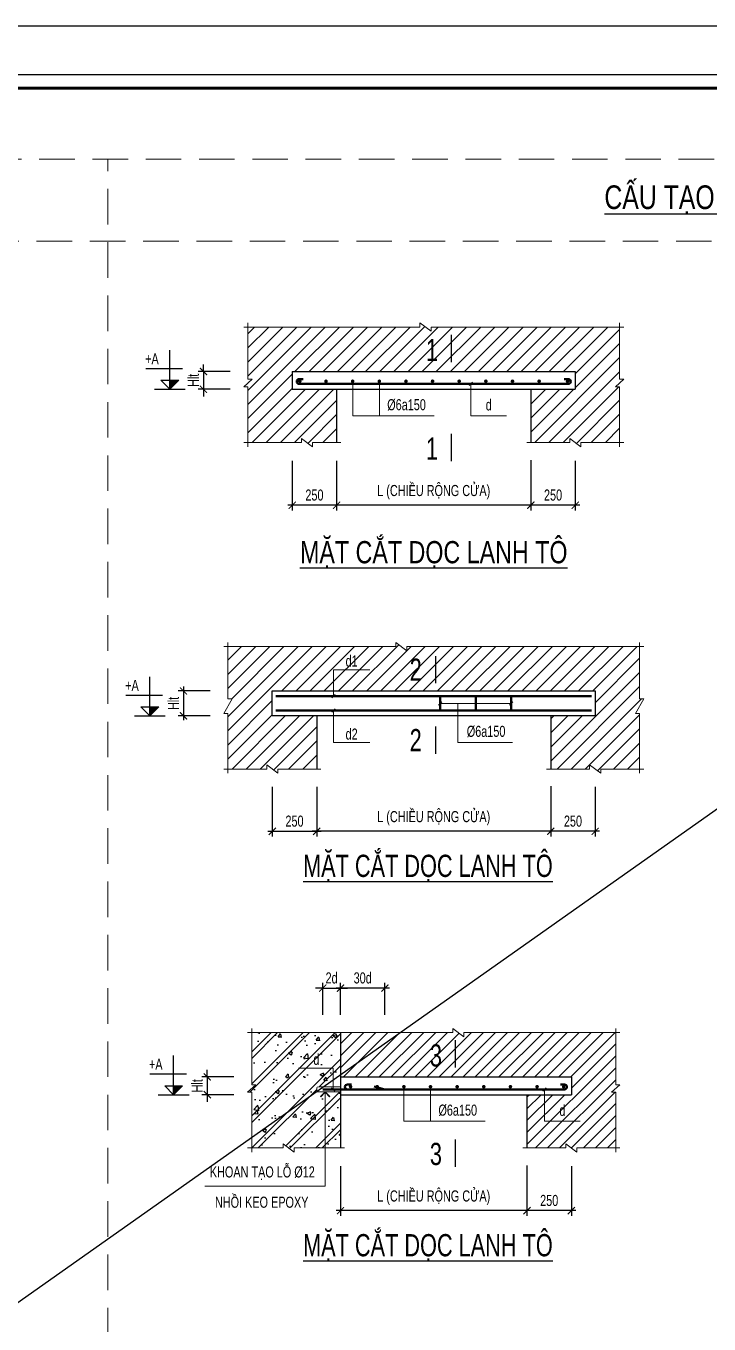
# Model space of a CAD drawing. Header units: millimetres. Extents: x 0 to 84100, y 0 to 158663.
# Drawn here: x 10895 to 14741, y 22391 to 29700 of the extents above; entities that cross this region are included whole.
import ezdxf
from ezdxf.enums import TextEntityAlignment as Align

# ---------------------------------------------------------------- set-up
doc = ezdxf.new("R2010")
doc.units = ezdxf.units.MM
doc.header["$LTSCALE"] = 800
doc.header["$MEASUREMENT"] = 0
doc.linetypes.add('HIDDEN', pattern=[0.375, 0.25, -0.125])
doc.layers.get('DEFPOINTS').update_dxf_attribs({"color": 87})
for name, color, linetype in [('CDC-KHUNGTEN', 9, 'Continuous'), ('CDC.02.DIM', 1, 'Continuous'), ('CDC.03.BORDER', 3, 'Continuous'), ('CDC.06.TEXT', 2, 'Continuous'), ('CDC.10.HATCH', 9, 'Continuous')]:
    doc.layers.add(name, color=color, linetype=linetype)
for name, color, linetype, lineweight in [('CDC.04.HIDDEN', 8, 'HIDDEN', 15), ('CDC.05.STEEL', 4, 'Continuous', 50), ('CDC.11.NOTE', 8, 'Continuous', 18), ('STEEL_NODE', 6, 'Continuous', 50)]:
    doc.layers.add(name, color=color, linetype=linetype, lineweight=lineweight)
doc.layers.add('KCS_Plotter', color=11, linetype='Continuous', plot=False)
doc.styles.add('KCS_BIGTEXT', font='arial.ttf', dxfattribs={"width": 0.7})
doc.styles.add('KCS_SMTEXT', font='arial.ttf', dxfattribs={"width": 0.7})
doc.dimstyles.new('KCS_DIM25', dxfattribs={"dimtxt": 62.5, "dimasz": 40, "dimexe": 30, "dimexo": 0, "dimgap": 25, "dimtad": 1, "dimdec": 0, "dimzin": 13, "dimdsep": 46, "dimtxsty": 'KCS_SMTEXT', "dimblk": 'ARCHTICK', "dimcen": 0, "dimdle": 25, "dimclrd": 1, "dimclre": 1, "dimclrt": 2, "dimadec": 0, "dimazin": 0, "dimtfac": 1, "dimtdec": 0, "dimtix": 1, "dimtmove": 2, "dimatfit": 3, "dimfxl": 1, "dimtolj": 1, "dimtzin": 13, "dimarcsym": 0})

# ---------------------------------------------------------------- blocks, each defined once
blk = doc.blocks.new('_ArchTick')
at = {"color": 0, "linetype": 'ByBlock', "const_width": 0.15}
blk.add_lwpolyline([(-0.5, -0.5), (0.5, 0.5)], dxfattribs=at)
blk = doc.blocks.new('*D259')
at = {"layer": 'CDC.02.DIM', "color": 1, "lineweight": -2, "ltscale": 0.5, "transparency": 16777216}
for p, q in [((12532.1, 25415.6), (12532.1, 25135.6)), ((13849.8, 25419), (13849.8, 25135.6)), ((13874.8, 25165.6), (12507.1, 25165.6))]:
    blk.add_line(p, q, dxfattribs=at)
at = {"layer": 'DEFPOINTS', "color": 0, "ltscale": 0.5, "transparency": 16777216}
for p in [(12532.1, 25415.6), (13849.8, 25419), (12532.1, 25165.6)]:
    blk.add_point(p, dxfattribs=at)
at = {"layer": 'CDC.02.DIM', "color": 1, "lineweight": -2, "ltscale": 0.5, "transparency": 16777216, "xscale": 40, "yscale": 40, "zscale": 40, "rotation": 180}
blk.add_blockref('_ArchTick', (12532.1, 25165.6), dxfattribs=at)
at = {"layer": 'CDC.02.DIM', "color": 1, "lineweight": -2, "ltscale": 0.5, "transparency": 16777216, "xscale": 40, "yscale": 40, "zscale": 40}
blk.add_blockref('_ArchTick', (13849.8, 25165.6), dxfattribs=at)
at = {"layer": 'CDC.02.DIM', "color": 2, "ltscale": 0.5, "transparency": 16777216, "insert": (13191, 25238.9), "char_height": 62.5, "attachment_point": 5, "style": 'KCS_SMTEXT'}
blk.add_mtext('\\A1;L (CHIỀU RỘNG CỬA)', dxfattribs=at)
blk = doc.blocks.new('*D260')
at = {"layer": 'CDC.02.DIM', "color": 1, "lineweight": -2, "ltscale": 0.5, "transparency": 16777216}
for p, q in [((12282.1, 25416.1), (12282.1, 25135.6)), ((12532.1, 25415.6), (12532.1, 25135.6)), ((12257.1, 25165.6), (12557.1, 25165.6))]:
    blk.add_line(p, q, dxfattribs=at)
at = {"layer": 'DEFPOINTS', "color": 0, "ltscale": 0.5, "transparency": 16777216}
for p in [(12282.1, 25416.1), (12532.1, 25415.6), (12532.1, 25165.6)]:
    blk.add_point(p, dxfattribs=at)
at = {"layer": 'CDC.02.DIM', "color": 1, "lineweight": -2, "ltscale": 0.5, "transparency": 16777216, "xscale": 40, "yscale": 40, "zscale": 40, "rotation": 180}
blk.add_blockref('_ArchTick', (12282.1, 25165.6), dxfattribs=at)
at = {"layer": 'CDC.02.DIM', "color": 1, "lineweight": -2, "ltscale": 0.5, "transparency": 16777216, "xscale": 40, "yscale": 40, "zscale": 40}
blk.add_blockref('_ArchTick', (12532.1, 25165.6), dxfattribs=at)
at = {"layer": 'CDC.02.DIM', "color": 2, "ltscale": 0.5, "transparency": 16777216, "insert": (12407.1, 25222.5), "char_height": 62.5, "attachment_point": 5, "style": 'KCS_SMTEXT'}
blk.add_mtext('\\A1;250', dxfattribs=at)
blk = doc.blocks.new('*D261')
at = {"layer": 'CDC.02.DIM', "color": 1, "lineweight": -2, "ltscale": 0.5, "transparency": 16777216}
for p, q in [((13849.8, 25415.6), (13849.8, 25135.6)), ((14099.8, 25416.1), (14099.8, 25135.6)), ((14124.8, 25165.6), (13824.8, 25165.6))]:
    blk.add_line(p, q, dxfattribs=at)
at = {"layer": 'DEFPOINTS', "color": 0, "ltscale": 0.5, "transparency": 16777216}
for p in [(13849.8, 25415.6), (14099.8, 25416.1), (13849.8, 25165.6)]:
    blk.add_point(p, dxfattribs=at)
at = {"layer": 'CDC.02.DIM', "color": 1, "lineweight": -2, "ltscale": 0.5, "transparency": 16777216, "xscale": 40, "yscale": 40, "zscale": 40, "rotation": 180}
blk.add_blockref('_ArchTick', (13849.8, 25165.6), dxfattribs=at)
at = {"layer": 'CDC.02.DIM', "color": 1, "lineweight": -2, "ltscale": 0.5, "transparency": 16777216, "xscale": 40, "yscale": 40, "zscale": 40}
blk.add_blockref('_ArchTick', (14099.8, 25165.6), dxfattribs=at)
at = {"layer": 'CDC.02.DIM', "color": 2, "ltscale": 0.5, "transparency": 16777216, "insert": (13974.8, 25222.5), "char_height": 62.5, "attachment_point": 5, "style": 'KCS_SMTEXT'}
blk.add_mtext('\\A1;250', dxfattribs=at)
blk = doc.blocks.new('*D262')
at = {"layer": 'CDC.02.DIM', "color": 1, "lineweight": -2, "ltscale": 0.5, "transparency": 16777216}
for p, q in [((11932.1, 25955.6), (11752.1, 25955.6)), ((11782.1, 25980.6), (11782.1, 25790.6)), ((11932.1, 25815.6), (11752.1, 25815.6))]:
    blk.add_line(p, q, dxfattribs=at)
at = {"layer": 'DEFPOINTS', "color": 0, "ltscale": 0.5, "transparency": 16777216}
for p in [(11932.1, 25955.6), (11782.1, 25815.6), (11932.1, 25815.6)]:
    blk.add_point(p, dxfattribs=at)
at = {"layer": 'CDC.02.DIM', "color": 1, "lineweight": -2, "ltscale": 0.5, "transparency": 16777216, "xscale": 40, "yscale": 40, "zscale": 40}
for p, rotation in [((11782.1, 25955.6), 90), ((11782.1, 25815.6), 270)]:
    blk.add_blockref('_ArchTick', p, dxfattribs=dict(at, rotation=rotation))
at = {"layer": 'CDC.02.DIM', "color": 2, "ltscale": 0.5, "transparency": 16777216, "insert": (11725.6, 25885.6), "char_height": 62.5, "attachment_point": 5, "rotation": 90, "style": 'KCS_SMTEXT'}
blk.add_mtext('\\A1;Hlt', dxfattribs=at)
blk = doc.blocks.new('*D265')
at = {"layer": 'CDC.02.DIM', "color": 1, "lineweight": -2, "ltscale": 0.5, "transparency": 16777216}
for p, q in [((13716, 23279.6), (13716, 22999.6)), ((13966, 23280.1), (13966, 22999.6)), ((13991, 23029.6), (13691, 23029.6))]:
    blk.add_line(p, q, dxfattribs=at)
at = {"layer": 'DEFPOINTS', "color": 0, "ltscale": 0.5, "transparency": 16777216}
for p in [(13716, 23279.6), (13966, 23280.1), (13716, 23029.6)]:
    blk.add_point(p, dxfattribs=at)
at = {"layer": 'CDC.02.DIM', "color": 1, "lineweight": -2, "ltscale": 0.5, "transparency": 16777216, "xscale": 40, "yscale": 40, "zscale": 40, "rotation": 180}
blk.add_blockref('_ArchTick', (13716, 23029.6), dxfattribs=at)
at = {"layer": 'CDC.02.DIM', "color": 1, "lineweight": -2, "ltscale": 0.5, "transparency": 16777216, "xscale": 40, "yscale": 40, "zscale": 40}
blk.add_blockref('_ArchTick', (13966, 23029.6), dxfattribs=at)
at = {"layer": 'CDC.02.DIM', "color": 2, "ltscale": 0.5, "transparency": 16777216, "insert": (13841, 23086.5), "char_height": 62.5, "attachment_point": 5, "style": 'KCS_SMTEXT'}
blk.add_mtext('\\A1;250', dxfattribs=at)
blk = doc.blocks.new('*D266')
at = {"layer": 'CDC.02.DIM', "color": 1, "lineweight": -2, "ltscale": 0.5, "transparency": 16777216}
for p, q in [((12666, 23279.6), (12666, 22999.6)), ((13716, 23283), (13716, 22999.6)), ((13741, 23029.6), (12641, 23029.6))]:
    blk.add_line(p, q, dxfattribs=at)
at = {"layer": 'DEFPOINTS', "color": 0, "ltscale": 0.5, "transparency": 16777216}
for p in [(12666, 23279.6), (13716, 23283), (12666, 23029.6)]:
    blk.add_point(p, dxfattribs=at)
at = {"layer": 'CDC.02.DIM', "color": 1, "lineweight": -2, "ltscale": 0.5, "transparency": 16777216, "xscale": 40, "yscale": 40, "zscale": 40, "rotation": 180}
blk.add_blockref('_ArchTick', (12666, 23029.6), dxfattribs=at)
at = {"layer": 'CDC.02.DIM', "color": 1, "lineweight": -2, "ltscale": 0.5, "transparency": 16777216, "xscale": 40, "yscale": 40, "zscale": 40}
blk.add_blockref('_ArchTick', (13716, 23029.6), dxfattribs=at)
at = {"layer": 'CDC.02.DIM', "color": 2, "ltscale": 0.5, "transparency": 16777216, "insert": (13191, 23102.9), "char_height": 62.5, "attachment_point": 5, "style": 'KCS_SMTEXT'}
blk.add_mtext('\\A1;L (CHIỀU RỘNG CỬA)', dxfattribs=at)
blk = doc.blocks.new('*D267')
at = {"layer": 'CDC.02.DIM', "color": 1, "lineweight": -2, "ltscale": 0.5, "transparency": 16777216}
for p, q in [((12066, 23782.6), (11886, 23782.6)), ((11916, 23782.6), (11916, 23822.6)), ((11916, 23782.6), (11916, 23682.6)), ((12066, 23682.6), (11886, 23682.6)), ((11916, 23682.6), (11916, 23642.6))]:
    blk.add_line(p, q, dxfattribs=at)
at = {"layer": 'DEFPOINTS', "color": 0, "ltscale": 0.5, "transparency": 16777216}
for p in [(12066, 23782.6), (11916, 23682.6), (12066, 23682.6)]:
    blk.add_point(p, dxfattribs=at)
at = {"layer": 'CDC.02.DIM', "color": 1, "lineweight": -2, "ltscale": 0.5, "transparency": 16777216, "xscale": 40, "yscale": 40, "zscale": 40}
for p, rotation in [((11916, 23782.6), 270), ((11916, 23682.6), 90)]:
    blk.add_blockref('_ArchTick', p, dxfattribs=dict(at, rotation=rotation))
at = {"layer": 'CDC.02.DIM', "color": 2, "ltscale": 0.5, "transparency": 16777216, "insert": (11859.4, 23732.6), "char_height": 62.5, "attachment_point": 5, "rotation": 90, "style": 'KCS_SMTEXT'}
blk.add_mtext('\\A1;{\\C7;Hlt}', dxfattribs=at)
blk = doc.blocks.new('*D268')
at = {"layer": 'CDC.02.DIM', "color": 1, "lineweight": -2, "ltscale": 0.5, "transparency": 16777216}
for p, q in [((12941, 24282.6), (12641, 24282.6)), ((12666, 24132.6), (12666, 24312.6)), ((12916, 24132.2), (12916, 24312.6))]:
    blk.add_line(p, q, dxfattribs=at)
at = {"layer": 'DEFPOINTS', "color": 0, "ltscale": 0.5, "transparency": 16777216}
for p in [(12666, 24282.6), (12666, 24132.6), (12916, 24132.2)]:
    blk.add_point(p, dxfattribs=at)
at = {"layer": 'CDC.02.DIM', "color": 1, "lineweight": -2, "ltscale": 0.5, "transparency": 16777216, "xscale": 40, "yscale": 40, "zscale": 40, "rotation": 180}
blk.add_blockref('_ArchTick', (12666, 24282.6), dxfattribs=at)
at = {"layer": 'CDC.02.DIM', "color": 1, "lineweight": -2, "ltscale": 0.5, "transparency": 16777216, "xscale": 40, "yscale": 40, "zscale": 40}
blk.add_blockref('_ArchTick', (12916, 24282.6), dxfattribs=at)
at = {"layer": 'CDC.02.DIM', "color": 2, "ltscale": 0.5, "transparency": 16777216, "insert": (12791, 24339.5), "char_height": 62.5, "attachment_point": 5, "style": 'KCS_SMTEXT'}
blk.add_mtext('\\A1;{\\C7;30d}', dxfattribs=at)
blk = doc.blocks.new('*D269')
at = {"layer": 'CDC.02.DIM', "color": 1, "lineweight": -2, "ltscale": 0.5, "transparency": 16777216}
for p, q in [((12566, 24282.6), (12526, 24282.6)), ((12566, 24132.6), (12566, 24312.6)), ((12566, 24282.6), (12666, 24282.6)), ((12666, 24132.6), (12666, 24312.6)), ((12666, 24282.6), (12706, 24282.6))]:
    blk.add_line(p, q, dxfattribs=at)
at = {"layer": 'DEFPOINTS', "color": 0, "ltscale": 0.5, "transparency": 16777216}
for p in [(12666, 24282.6), (12566, 24132.6), (12666, 24132.6)]:
    blk.add_point(p, dxfattribs=at)
at = {"layer": 'CDC.02.DIM', "color": 1, "lineweight": -2, "ltscale": 0.5, "transparency": 16777216, "xscale": 40, "yscale": 40, "zscale": 40}
blk.add_blockref('_ArchTick', (12566, 24282.6), dxfattribs=at)
at = {"layer": 'CDC.02.DIM', "color": 1, "lineweight": -2, "ltscale": 0.5, "transparency": 16777216, "xscale": 40, "yscale": 40, "zscale": 40, "rotation": 180}
blk.add_blockref('_ArchTick', (12666, 24282.6), dxfattribs=at)
at = {"layer": 'CDC.02.DIM', "color": 2, "ltscale": 0.5, "transparency": 16777216, "insert": (12616, 24339.5), "char_height": 62.5, "attachment_point": 5, "style": 'KCS_SMTEXT'}
blk.add_mtext('\\A1;{\\C7;2d}', dxfattribs=at)
blk = doc.blocks.new('*D275')
at = {"layer": 'CDC.02.DIM', "color": 1, "lineweight": -2, "ltscale": 0.5, "transparency": 16777216}
for p, q in [((12644.3, 27251.6), (12644.3, 26971.6)), ((13737.7, 27255), (13737.7, 26971.6)), ((13762.7, 27001.6), (12619.3, 27001.6))]:
    blk.add_line(p, q, dxfattribs=at)
at = {"layer": 'DEFPOINTS', "color": 0, "ltscale": 0.5, "transparency": 16777216}
for p in [(12644.3, 27251.6), (13737.7, 27255), (12644.3, 27001.6)]:
    blk.add_point(p, dxfattribs=at)
at = {"layer": 'CDC.02.DIM', "color": 1, "lineweight": -2, "ltscale": 0.5, "transparency": 16777216, "xscale": 40, "yscale": 40, "zscale": 40, "rotation": 180}
blk.add_blockref('_ArchTick', (12644.3, 27001.6), dxfattribs=at)
at = {"layer": 'CDC.02.DIM', "color": 1, "lineweight": -2, "ltscale": 0.5, "transparency": 16777216, "xscale": 40, "yscale": 40, "zscale": 40}
blk.add_blockref('_ArchTick', (13737.7, 27001.6), dxfattribs=at)
at = {"layer": 'CDC.02.DIM', "color": 2, "ltscale": 0.5, "transparency": 16777216, "insert": (13191, 27074.9), "char_height": 62.5, "attachment_point": 5, "style": 'KCS_SMTEXT'}
blk.add_mtext('\\A1;L (CHIỀU RỘNG CỬA)', dxfattribs=at)
blk = doc.blocks.new('*D276')
at = {"layer": 'CDC.02.DIM', "color": 1, "lineweight": -2, "ltscale": 0.5, "transparency": 16777216}
for p, q in [((13737.7, 27251.6), (13737.7, 26971.6)), ((13987.7, 27252.1), (13987.7, 26971.6)), ((14012.7, 27001.6), (13712.7, 27001.6))]:
    blk.add_line(p, q, dxfattribs=at)
at = {"layer": 'DEFPOINTS', "color": 0, "ltscale": 0.5, "transparency": 16777216}
for p in [(13737.7, 27251.6), (13987.7, 27252.1), (13737.7, 27001.6)]:
    blk.add_point(p, dxfattribs=at)
at = {"layer": 'CDC.02.DIM', "color": 1, "lineweight": -2, "ltscale": 0.5, "transparency": 16777216, "xscale": 40, "yscale": 40, "zscale": 40, "rotation": 180}
blk.add_blockref('_ArchTick', (13737.7, 27001.6), dxfattribs=at)
at = {"layer": 'CDC.02.DIM', "color": 1, "lineweight": -2, "ltscale": 0.5, "transparency": 16777216, "xscale": 40, "yscale": 40, "zscale": 40}
blk.add_blockref('_ArchTick', (13987.7, 27001.6), dxfattribs=at)
at = {"layer": 'CDC.02.DIM', "color": 2, "ltscale": 0.5, "transparency": 16777216, "insert": (13862.7, 27058.5), "char_height": 62.5, "attachment_point": 5, "style": 'KCS_SMTEXT'}
blk.add_mtext('\\A1;250', dxfattribs=at)
blk = doc.blocks.new('*D277')
at = {"layer": 'CDC.02.DIM', "color": 1, "lineweight": -2, "ltscale": 0.5, "transparency": 16777216}
for p, q in [((11894.3, 27754.6), (11894.3, 27794.6)), ((12044.3, 27754.6), (11864.3, 27754.6)), ((11894.3, 27754.6), (11894.3, 27654.6)), ((12044.3, 27654.6), (11864.3, 27654.6)), ((11894.3, 27654.6), (11894.3, 27614.6))]:
    blk.add_line(p, q, dxfattribs=at)
at = {"layer": 'DEFPOINTS', "color": 0, "ltscale": 0.5, "transparency": 16777216}
for p in [(12044.3, 27754.6), (11894.3, 27654.6), (12044.3, 27654.6)]:
    blk.add_point(p, dxfattribs=at)
at = {"layer": 'CDC.02.DIM', "color": 1, "lineweight": -2, "ltscale": 0.5, "transparency": 16777216, "xscale": 40, "yscale": 40, "zscale": 40}
for p, rotation in [((11894.3, 27754.6), 270), ((11894.3, 27654.6), 90)]:
    blk.add_blockref('_ArchTick', p, dxfattribs=dict(at, rotation=rotation))
at = {"layer": 'CDC.02.DIM', "color": 2, "ltscale": 0.5, "transparency": 16777216, "insert": (11837.8, 27704.6), "char_height": 62.5, "attachment_point": 5, "rotation": 90, "style": 'KCS_SMTEXT'}
blk.add_mtext('\\A1;Hlt', dxfattribs=at)
blk = doc.blocks.new('*D280')
at = {"layer": 'CDC.02.DIM', "color": 1, "lineweight": -2, "ltscale": 0.5, "transparency": 16777216}
for p, q in [((12394.3, 27251.6), (12394.3, 26971.6)), ((12644.3, 27252.1), (12644.3, 26971.6)), ((12669.3, 27001.6), (12369.3, 27001.6))]:
    blk.add_line(p, q, dxfattribs=at)
at = {"layer": 'DEFPOINTS', "color": 0, "ltscale": 0.5, "transparency": 16777216}
for p in [(12394.3, 27251.6), (12644.3, 27252.1), (12394.3, 27001.6)]:
    blk.add_point(p, dxfattribs=at)
at = {"layer": 'CDC.02.DIM', "color": 1, "lineweight": -2, "ltscale": 0.5, "transparency": 16777216, "xscale": 40, "yscale": 40, "zscale": 40, "rotation": 180}
blk.add_blockref('_ArchTick', (12394.3, 27001.6), dxfattribs=at)
at = {"layer": 'CDC.02.DIM', "color": 1, "lineweight": -2, "ltscale": 0.5, "transparency": 16777216, "xscale": 40, "yscale": 40, "zscale": 40}
blk.add_blockref('_ArchTick', (12644.3, 27001.6), dxfattribs=at)
at = {"layer": 'CDC.02.DIM', "color": 2, "ltscale": 0.5, "transparency": 16777216, "insert": (12519.3, 27058.5), "char_height": 62.5, "attachment_point": 5, "style": 'KCS_SMTEXT'}
blk.add_mtext('\\A1;250', dxfattribs=at)
blk = doc.blocks.new('Khung tên chuẩn')
at = {"layer": 'CDC-KHUNGTEN', "color": 8}
blk.add_lwpolyline([(75096, 1100), (83000, 1100), (83000, 58300), (3000, 58300), (3000, 1100), (75096, 1100)], dxfattribs=at)
at = {"layer": 'CDC-KHUNGTEN', "color": 255, "lineweight": 60}
blk.add_lwpolyline([(74900, 1400), (74900, 58000), (3300, 58000), (3300, 1400), (74900, 1400)], close=True, dxfattribs=at)
at = {"layer": 'DEFPOINTS', "color": 1, "ltscale": 0.2}
blk.add_lwpolyline([(0, 0), (0, 59400), (84100, 59400), (84100, 0), (0, 0)], close=True, dxfattribs=at)

msp = doc.modelspace()

# ---------------------------------------------------------------- hatches: boundary and pattern name
at = {"layer": 'CDC.10.HATCH'}
h = msp.add_hatch(dxfattribs=at)
h.set_pattern_fill('ANSI31', color=256, scale=450, style=0)
h.set_pattern_definition([(45, (-26418.61, 54395.51), (-39.774756, 39.774756), [])])
h.paths.add_polyline_path([(14237.7, 28004.6), (13175.6, 28004.6), (13175.6, 27981.1), (13113.1, 28028), (13113.1, 28004.6), (12144.3, 28004.6), (12144.3, 27710.8), (12167.8, 27710.8), (12120.9, 27668.3), (12144.3, 27668.3), (12144.3, 27354.6), (12446.7, 27354.6), (12446.7, 27378), (12509.2, 27331.1), (12509.2, 27354.6), (12644.3, 27354.6), (12644.3, 27654.6), (12394.3, 27654.6), (12394.3, 27754.6), (13987.7, 27754.6), (13987.7, 27654.6), (13737.7, 27654.6), (13737.7, 27354.6), (13956.4, 27354.6), (13956.4, 27378), (14018.9, 27331.1), (14018.9, 27354.6), (14237.7, 27354.6), (14237.7, 27668.3), (14214.2, 27668.3), (14261.1, 27710.8), (14237.7, 27710.8)])
h.paths.add_polyline_path([(13116.1, 27781.4), (13246.9, 27781.4), (13246.9, 27969.6), (13116.1, 27969.6)], flags=24)
h = msp.add_hatch(dxfattribs=at)
h.set_pattern_fill('ANSI31', color=256, scale=450, style=0)
h.set_pattern_definition([(45, (-3557631.104, 747048.065), (-39.7747564, 39.7747564), [])])
h.paths.add_polyline_path([(14349.8, 26205.6), (13039.3, 26205.6), (13039.3, 26182.2), (12976.8, 26229), (12976.8, 26205.6), (12032.1, 26205.6), (12032.1, 25911.8), (12055.6, 25911.8), (12008.7, 25829.3), (12032.1, 25829.3), (12032.1, 25515.6), (12250.9, 25515.6), (12250.9, 25539), (12313.4, 25492.2), (12313.4, 25515.6), (12532.1, 25515.6), (12532.1, 25815.6), (12282.1, 25815.6), (12282.1, 25955.6), (14099.8, 25955.6), (14099.8, 25815.6), (13849.8, 25815.6), (13849.8, 25515.6), (14068.6, 25515.6), (14068.6, 25539), (14131.1, 25492.2), (14131.1, 25515.6), (14349.8, 25515.6), (14349.8, 25829.3), (14326.4, 25829.3), (14373.3, 25911.8), (14349.8, 25911.8)])
h.paths.add_polyline_path([(13024, 25982.4), (13154.8, 25982.4), (13154.8, 26170.6), (13024, 26170.6)], flags=24)
h.paths.add_polyline_path([(12678.8, 26078), (12778.7, 26078), (12778.7, 26173.7), (12678.8, 26173.7)], flags=24)
h = msp.add_hatch(dxfattribs=at)
h.set_pattern_fill('ANSI31', color=256, scale=15, style=0)
h.set_pattern_definition([(45, (-2909007.313, -2196773.756), (-33.67596045, 33.67596045), [])])
h.paths.add_polyline_path([(13966, 23782.6), (13966, 23682.6), (13716, 23682.6), (13716, 23382.6), (13934.7, 23382.6), (13934.7, 23406), (13997.2, 23359.2), (13997.2, 23382.6), (14216, 23382.6), (14216, 23696.4), (14192.5, 23696.4), (14239.4, 23738.9), (14216, 23738.9), (14216, 24032.6), (13360.7, 24032.6), (13360.7, 24009.2), (13298.2, 24056), (13298.2, 24032.6), (12666, 24032.6), (12666, 23782.6)])
h.paths.add_polyline_path([(13840.7, 23545.1), (13989.9, 23545.1), (13989.9, 23646.1), (13840.7, 23646.1)], flags=24)
h.paths.add_polyline_path([(13137.2, 23807.7), (13269.1, 23807.7), (13269.1, 23999.3), (13137.2, 23999.3)], flags=24)
h = msp.add_hatch(dxfattribs=at)
h.set_pattern_fill('BETONG', color=256, scale=30, style=0, pattern_type=2)
h.set_pattern_definition([(50, (-2909007.31, -2196773.76), (215.178055, -18.8256405), [22.5, -247.5]), (355, (-2909007.31, -2196773.76), (-41.6254, 225.65764), [18, -198]), (100.4514, (-2908989.38, -2196775.33), (173.552815, 206.831863), [19.122057, -210.342634]), (46.1842, (-2909007.3, -2196713.76), (320.172315, -49.655704), [33.75, -371.25]), (96.6356, (-2908980.63, -2196717.9), (280.398812, 292.23536), [28.683086, -315.5139]), (351.1842, (-2909007.3, -2196713.76), (280.398584, 292.23558), [27, -297]), (21, (-2908977.31, -2196728.76), (179.072116, -120.785667), [22.5, -247.5]), (326, (-2908977.31, -2196728.76), (72.9946, 217.545014), [18, -198]), (71.4514, (-2908962.4, -2196738.82), (252.066789, 96.759149), [19.122057, -210.342634]), (37.5, (-2909007.31, -2196773.76), (3.6479566, 99.8681561), [0, -195.6, 0, -201, 0, -198.75]), (7.5, (-2909007.31, -2196773.76), (78.9208612, 118.3235136), [0, -114.6, 0, -191.1, 0, -75.75]), (327.5, (-2909074.21, -2196773.76), (160.1467309, -6.7664615), [0, -75, 0, -234, 0, -310.5]), (317.5, (-2909104.21, -2196773.76), (174.955851, 30.0314947), [0, -97.5, 0, -155.4, 0, -220.5]), (45, (-2909007.31, -2196773.76), (-90.1561146, 90.1561146), []), (45, (-2909007.31, -2196737), (-90.1561146, 90.1561146), [])])
h.paths.add_polyline_path([(12666, 24032.6), (12166, 24032.6), (12166, 23738.9), (12189.4, 23738.9), (12142.5, 23696.4), (12166, 23696.4), (12166, 23382.6), (12343.2, 23382.6), (12343.2, 23406), (12405.7, 23359.2), (12405.7, 23382.6), (12666, 23382.6), (12666, 23698.6), (12657.7, 23698.6), (12610.3, 23698.6), (12567.2, 23698.3), (12552.2, 23699), (12540.8, 23698.2), (12536.4, 23698.4), (12533.3, 23702.2), (12531.9, 23707.7), (12531.9, 23714), (12532.4, 23720.8), (12534.4, 23725.1), (12547.2, 23725.9), (12561.7, 23725.9), (12583, 23726.9), (12642, 23726.6), (12666, 23727)])
h.paths.add_polyline_path([(12438.7, 23832.4), (12621.8, 23832.4), (12621.8, 23933.3), (12438.7, 23933.3)], flags=24)

# ---------------------------------------------------------------- linework, layer by layer
at = {"layer": 'CDC.02.DIM', "color": 1, "linetype": 'ByBlock'}
for p, q in [((11704.9, 27654.6), (11704.9, 27875.2)), ((11570.1, 27771.3), (11776.8, 27771.3)), ((11654.5, 27704.9), (11755.2, 27704.9)), ((11704.9, 27654.6), (11654.5, 27704.9)), ((11704.9, 27654.6), (11755.2, 27704.9)), ((11618.3, 27654.6), (11791.5, 27654.6)), ((11592.7, 25815.6), (11592.7, 26036.2)), ((11457.9, 25932.4), (11664.6, 25932.4)), ((11506.1, 25815.6), (11679.3, 25815.6)), ((11542.4, 25865.9), (11643, 25865.9)), ((11592.7, 25815.6), (11542.4, 25865.9)), ((11592.7, 25815.6), (11643, 25865.9)), ((11726.5, 23682.6), (11726.5, 23903.2)), ((11591.7, 23799.4), (11798.5, 23799.4)), ((11639.9, 23682.6), (11813.2, 23682.6)), ((11676.2, 23732.9), (11776.9, 23732.9)), ((11726.5, 23682.6), (11676.2, 23732.9)), ((11726.5, 23682.6), (11776.9, 23732.9))]:
    msp.add_line(p, q, dxfattribs=at)
at = {"layer": 'CDC.02.DIM'}
for points in [[(11755.2, 27704.9), (11704.9, 27654.6), (11704.9, 27704.9)], [(11643, 25865.9), (11592.7, 25815.6), (11592.7, 25865.9)], [(11776.9, 23732.9), (11726.5, 23682.6), (11726.5, 23732.9)]]:
    msp.add_solid(points, dxfattribs=at)
at = {"layer": 'CDC.03.BORDER'}
for p, q in [((12394.3, 27754.6), (13987.7, 27754.6)), ((12394.3, 27754.6), (12394.3, 27654.6)), ((13987.7, 27754.6), (13987.7, 27654.6)), ((12394.3, 27654.6), (13987.7, 27654.6)), ((12644.3, 27654.6), (12644.3, 27354.6)), ((13737.7, 27654.6), (13737.7, 27354.6)), ((12666, 24032.6), (12666, 23382.6)), ((12666, 23782.6), (13966, 23782.6)), ((13966, 23782.6), (13966, 23682.6)), ((12666, 23682.6), (13966, 23682.6)), ((13716, 23682.6), (13716, 23382.6))]:
    msp.add_line(p, q, dxfattribs=at)
at = {"layer": 'CDC.03.BORDER', "color": 3}
for p, q in [((13409.9, 27693.9), (13391.3, 27675.3)), ((12615, 23721.9), (12633.6, 23703.3)), ((13824.6, 23721.9), (13806, 23703.3))]:
    msp.add_line(p, q, dxfattribs=at)
at = {"layer": 'CDC.03.BORDER'}
msp.add_lwpolyline([(14099.8, 25955.6), (14099.8, 25815.6), (12282.1, 25815.6), (12282.1, 25955.6)], close=True, dxfattribs=at)
for points in [[(12532.1, 25815.6), (12532.1, 25515.6)], [(13849.8, 25815.6), (13849.8, 25515.6)]]:
    msp.add_lwpolyline(points, dxfattribs=at)
at = {"layer": 'CDC.04.HIDDEN'}
for p, q in [((1069.7, 28950), (18355.3, 28950)), ((11355.3, 19882.4), (11355.3, 28950))]:
    msp.add_line(p, q, dxfattribs=at)
msp.add_lwpolyline([(18355.3, 28489.1), (1069.7, 28489.1)], dxfattribs=at)
at = {"layer": 'CDC.05.STEEL'}
for p, q in [((13227.2, 25925.6), (13227.2, 25845.6)), ((13427.2, 25925.6), (13427.2, 25845.6)), ((13627.2, 25925.6), (13627.2, 25845.6)), ((12916, 23712.6), (12855.9, 23729.5))]:
    msp.add_line(p, q, dxfattribs=at)
at = {"layer": 'CDC.05.STEEL', "linetype": 'HIDDEN', "ltscale": 3}
msp.add_line((12916, 23712.6), (12566, 23712.6), dxfattribs=at)
at = {"layer": 'CDC.05.STEEL'}
for points in [[(13926, 27711.8), (13949, 27711.8, -1), (13949, 27684.6), (12432.9, 27684.6, -1), (12432.9, 27711.8), (12455.7, 27711.8)], [(13904.3, 23739.8), (13927.4, 23739.8, -1), (13927.4, 23712.6), (12704.6, 23712.6, -1), (12704.6, 23739.8), (12727.3, 23739.8)]]:
    msp.add_lwpolyline(points, format="xyb", dxfattribs=at)
for points in [[(14079.8, 25925.6), (12302.1, 25925.6)], [(14079.8, 25845.6), (12302.1, 25845.6)]]:
    msp.add_lwpolyline(points, dxfattribs=at)
at = {"layer": 'CDC.06.TEXT', "color": 4, "linetype": 'ByBlock'}
for p, q in [((13289.1, 27961.2), (13289.1, 27807.8)), ((13289.1, 27402.6), (13289.1, 27249.2)), ((13200.5, 26152.5), (13200.5, 25999.1)), ((13200.5, 25755.9), (13200.5, 25602.4)), ((13310.7, 23989.2), (13310.7, 23835.8)), ((13310.7, 23430.6), (13310.7, 23277.2))]:
    msp.add_line(p, q, dxfattribs=at)
at = {"layer": 'CDC.11.NOTE'}
for p, q in [((12735.1, 27504.6), (12735.1, 27694.6)), ((12885.1, 27504.6), (12885.1, 27694.6)), ((13193.1, 27504.6), (12735.1, 27504.6)), ((13627.2, 25885.6), (13227.2, 25885.6)), ((13023.4, 23532.6), (13023.4, 23722.6)), ((13173.4, 23532.6), (13173.4, 23722.6)), ((13481.4, 23532.6), (13023.4, 23532.6))]:
    msp.add_line(p, q, dxfattribs=at)
at = {"layer": 'CDC.11.NOTE', "color": 3}
for p, q in [((12635.4, 25934.9), (12616.8, 25916.3)), ((13236.4, 25894.9), (13217.9, 25876.3)), ((13636.4, 25894.9), (13617.9, 25876.3)), ((12635.4, 25854.9), (12616.8, 25836.3))]:
    msp.add_line(p, q, dxfattribs=at)
at = {"layer": 'CDC.11.NOTE'}
for points in [[(12144.3, 28028), (12144.3, 27710.8), (12167.8, 27710.8), (12120.9, 27668.3), (12144.3, 27668.3), (12144.3, 27331.1)], [(12120.9, 28004.6), (13113.1, 28004.6), (13113.1, 28028), (13175.6, 27981.1), (13175.6, 28004.6), (14261.1, 28004.6)], [(14237.7, 27331.1), (14237.7, 27668.3), (14214.2, 27668.3), (14261.1, 27710.8), (14237.7, 27710.8), (14237.7, 28028)], [(13600.5, 27504.6), (13400.6, 27504.6), (13400.6, 27684.6)], [(12667.8, 27354.6), (12509.2, 27354.6), (12509.2, 27331.1), (12446.7, 27378), (12446.7, 27354.6), (12120.9, 27354.6)], [(13714.2, 27354.6), (13956.4, 27354.6), (13956.4, 27378), (14018.9, 27331.1), (14018.9, 27354.6), (14261.1, 27354.6)], [(12831.2, 26075.6), (12626.1, 26075.6), (12626.1, 25925.6)], [(13635.2, 25665.6), (13327.2, 25665.6), (13327.2, 25885.6)], [(12831.2, 25665.6), (12626.1, 25665.6), (12626.1, 25845.6)], [(12166, 24056), (12166, 23738.9), (12189.4, 23738.9), (12142.5, 23696.4), (12166, 23696.4), (12166, 23359.2)], [(12142.5, 24032.6), (13298.2, 24032.6), (13298.2, 24056), (13360.7, 24009.2), (13360.7, 24032.6), (14239.4, 24032.6)], [(14216, 23359.2), (14216, 23696.4), (14192.5, 23696.4), (14239.4, 23738.9), (14216, 23738.9), (14216, 24056)], [(12430.3, 23832.6), (12624.3, 23832.6), (12624.3, 23712.6)], [(11902.7, 23168.4), (12579.8, 23168.4), (12579.8, 23698.4)], [(12666, 23726.5), (12583, 23726.9), (12561.7, 23725.9), (12547.2, 23725.9), (12534.4, 23725.1), (12532.4, 23720.8), (12531.9, 23714), (12531.9, 23707.7), (12533.3, 23702.2), (12536.4, 23698.4), (12540.8, 23698.2), (12552.2, 23699), (12567.2, 23698.3), (12616.2, 23698.6), (12660.9, 23698.6), (12666, 23698.6)], [(12579.8, 23695.9), (12579.8, 23698.4), (12606.4, 23671.9), (12604.6, 23670.1), (12579.8, 23695.9), (12555.1, 23670.1), (12553.3, 23671.8), (12579.8, 23698.4)], [(12666, 23698.6), (12603.9, 23698.6), (12622.7, 23698.6), (12641.9, 23698.6), (12657.7, 23698.6), (12666, 23698.6)], [(12666, 23727), (12639.8, 23726.6), (12617.5, 23726.6), (12666, 23726.6)], [(14015.2, 23532.6), (13815.3, 23532.6), (13815.3, 23712.6)], [(12689.4, 23382.6), (12405.7, 23382.6), (12405.7, 23359.2), (12343.2, 23406), (12343.2, 23382.6), (12142.5, 23382.6)], [(13692.5, 23382.6), (13934.7, 23382.6), (13934.7, 23406), (13997.2, 23359.2), (13997.2, 23382.6), (14239.4, 23382.6)]]:
    msp.add_lwpolyline(points, dxfattribs=at)
at = {"layer": 'CDC.11.NOTE', "ltscale": 0.5}
for points in [[(12032.1, 26229), (12032.1, 25911.8), (12055.6, 25911.8), (12008.7, 25829.3), (12032.1, 25829.3), (12032.1, 25492.2)], [(12008.7, 26205.6), (12976.8, 26205.6), (12976.8, 26229), (13039.3, 26182.2), (13039.3, 26205.6), (14373.3, 26205.6)], [(14349.8, 25492.2), (14349.8, 25829.3), (14326.4, 25829.3), (14373.3, 25911.8), (14349.8, 25911.8), (14349.8, 26229)], [(12555.6, 25515.6), (12313.4, 25515.6), (12313.4, 25492.2), (12250.9, 25539), (12250.9, 25515.6), (12008.7, 25515.6)], [(13826.4, 25515.6), (14068.6, 25515.6), (14068.6, 25539), (14131.1, 25492.2), (14131.1, 25515.6), (14373.3, 25515.6)]]:
    msp.add_lwpolyline(points, dxfattribs=at)
at = {"layer": 'KCS_Plotter'}
msp.add_line((0, 14850), (21025, 29700), dxfattribs=at)
at = {"layer": 'STEEL_NODE', "const_width": 10}
for points in [[(12440.1, 27703.5, -1), (12433.9, 27695.7, -1)], [(12587.5, 27703.5, -1), (12581.3, 27695.7, -1)], [(12737.5, 27703.5, -1), (12731.3, 27695.7, -1)], [(12887.5, 27703.5, -1), (12881.3, 27695.7, -1)], [(13037.5, 27703.5, -1), (13031.3, 27695.7, -1)], [(13187.5, 27703.5, -1), (13181.3, 27695.7, -1)], [(13337.5, 27703.5, -1), (13331.3, 27695.7, -1)], [(13487.5, 27703.5, -1), (13481.3, 27695.7, -1)], [(13637.5, 27703.5, -1), (13631.3, 27695.7, -1)], [(13787.5, 27703.5, -1), (13781.3, 27695.7, -1)], [(13947.5, 27703.5, -1), (13941.3, 27695.7, -1)], [(12725.9, 23731.5, -1), (12719.7, 23723.7, -1)], [(12875.9, 23731.5, -1), (12869.7, 23723.7, -1)], [(13025.9, 23731.5, -1), (13019.7, 23723.7, -1)], [(13175.9, 23731.5, -1), (13169.7, 23723.7, -1)], [(13325.9, 23731.5, -1), (13319.7, 23723.7, -1)], [(13475.9, 23731.5, -1), (13469.7, 23723.7, -1)], [(13625.9, 23731.5, -1), (13619.7, 23723.7, -1)], [(13775.9, 23731.5, -1), (13769.7, 23723.7, -1)], [(13925.9, 23731.5, -1), (13919.7, 23723.7, -1)]]:
    msp.add_lwpolyline(points, format="xyb", close=True, dxfattribs=at)

# ---------------------------------------------------------------- block references
at = {"xscale": 0.25, "yscale": 0.25, "zscale": 0.25}
msp.add_blockref('Khung tên chuẩn', (0, 14850), dxfattribs=at)

# ---------------------------------------------------------------- texts
at = {"layer": 'CDC.06.TEXT', "color": 6, "style": 'KCS_SMTEXT', "width": 0.75}
msp.add_text('%%UCẤU TẠO LANH TÔ ĐIỂN HÌNH', height=133.333, dxfattribs=at).set_placement((15160.6, 28669.1), align=Align.CENTER)
at = {"layer": 'CDC.06.TEXT', "color": 4, "linetype": 'ByBlock', "style": 'KCS_SMTEXT', "width": 0.7}
for s, p in [('1', (13181.5, 27875.5)), ('1', (13181.5, 27321)), ('2', (13089.4, 26076.5)), ('2', (13089.4, 25679.9)), ('3', (13203.2, 23903.5)), ('3', (13203.2, 23349))]:
    msp.add_text(s, height=125, dxfattribs=at).set_placement(p, align=Align.MIDDLE)
at = {"layer": 'CDC.06.TEXT', "linetype": 'ByBlock', "style": 'KCS_SMTEXT', "width": 0.7}
for p in [(11566.1, 27794.7), (11453.9, 25955.7), (11587.8, 23822.7)]:
    msp.add_text('+A', height=62.5, dxfattribs=at).set_placement(p)
at = {"layer": 'CDC.06.TEXT', "style": 'KCS_SMTEXT', "width": 0.7}
for s, p in [('%%C6a150', (13037.8, 27567.6)), ('d', (13500.6, 27567.6)), ('d1', (12728.7, 26125.8)), ('d2', (12728.7, 25714.3)), ('%%C6a150', (13485.8, 25728.6)), ('d', (12530.2, 23882.9)), ('%%C6a150', (13326.2, 23595.6)), ('d', (13915.3, 23595.6))]:
    msp.add_text(s, height=62.5, dxfattribs=at).set_placement(p, align=Align.MIDDLE)
at = {"layer": 'CDC.06.TEXT', "color": 4, "style": 'KCS_BIGTEXT', "width": 0.75}
msp.add_text('%%UMẶT CẮT DỌC LANH TÔ', height=125, dxfattribs=at).set_placement((13191, 26674.7), align=Align.CENTER)
at = {"layer": 'CDC.06.TEXT', "color": 4, "style": 'KCS_SMTEXT', "width": 0.7}
for p in [(13158.1, 24976.2), (13158.1, 22840.2)]:
    msp.add_text('%%UMẶT CẮT DỌC LANH TÔ', height=125, dxfattribs=at).set_placement(p, align=Align.MIDDLE)
at = {"layer": 'CDC.06.TEXT', "color": 2, "style": 'KCS_SMTEXT', "width": 0.7}
for s, p in [('KHOAN TẠO LỖ %%C12', (11930.4, 23216.5)), ('NHỒI KEO EPOXY', (11959.2, 23045.9))]:
    msp.add_text(s, height=62.5, dxfattribs=at).set_placement(p)

# ---------------------------------------------------------------- dimensions: what is measured, and where the dimension line sits
at = {"layer": 'CDC.02.DIM', "ltscale": 0.5}
for base, p1, p2, angle, text, picture, middle in [((11894.3, 27654.6), (12044.3, 27754.6), (12044.3, 27654.6), 90, 'Hlt', '*D277', (11837.8, 27704.6)), ((11782.1, 25815.6), (11932.1, 25955.6), (11932.1, 25815.6), 90, 'Hlt', '*D262', (11725.6, 25885.6)), ((12666, 24282.6), (12566, 24132.6), (12666, 24132.6), 180, '{\\C7;2d}', '*D269', (12616, 24339.5)), ((11916, 23682.6), (12066, 23782.6), (12066, 23682.6), 90, '{\\C7;Hlt}', '*D267', (11859.4, 23732.6))]:
    dim = msp.add_linear_dim(base=base, p1=p1, p2=p2, angle=angle, text=text, dimstyle='KCS_DIM25', dxfattribs=at)
    dim.commit()
    dim.dimension.update_dxf_attribs({"geometry": picture, "text_midpoint": middle})
for base, p1, p2, text, picture, middle in [((12644.3, 27001.6), (13737.7, 27255), (12644.3, 27251.6), 'L (CHIỀU RỘNG CỬA)', '*D275', (13191, 27074.9)), ((12532.1, 25165.6), (13849.8, 25419), (12532.1, 25415.6), 'L (CHIỀU RỘNG CỬA)', '*D259', (13191, 25238.9)), ((12666, 24282.6), (12916, 24132.2), (12666, 24132.6), '{\\C7;30d}', '*D268', (12791, 24339.5)), ((12666, 23029.6), (13716, 23283), (12666, 23279.6), 'L (CHIỀU RỘNG CỬA)', '*D266', (13191, 23102.9))]:
    dim = msp.add_linear_dim(base=base, p1=p1, p2=p2, text=text, dimstyle='KCS_DIM25', dxfattribs=at)
    dim.commit()
    dim.dimension.update_dxf_attribs({"geometry": picture, "text_midpoint": middle})
for base, p1, p2, picture, middle in [((12394.3, 27001.6), (12644.3, 27252.1), (12394.3, 27251.6), '*D280', (12519.3, 27058.5)), ((13737.7, 27001.6), (13987.7, 27252.1), (13737.7, 27251.6), '*D276', (13862.7, 27058.5)), ((13849.8, 25165.6), (14099.8, 25416.1), (13849.8, 25415.6), '*D261', (13974.8, 25222.5)), ((13716, 23029.6), (13966, 23280.1), (13716, 23279.6), '*D265', (13841, 23086.5))]:
    dim = msp.add_linear_dim(base=base, p1=p1, p2=p2, dimstyle='KCS_DIM25', dxfattribs=at)
    dim.commit()
    dim.dimension.update_dxf_attribs({"geometry": picture, "text_midpoint": middle})
dim = msp.add_linear_dim(base=(12532.1, 25165.6), p1=(12282.1, 25416.1), p2=(12532.1, 25415.6), angle=180, dimstyle='KCS_DIM25', dxfattribs=at)
dim.commit()
dim.dimension.update_dxf_attribs({"geometry": '*D260', "text_midpoint": (12407.1, 25222.5)})

doc.saveas('drawing.dxf')
